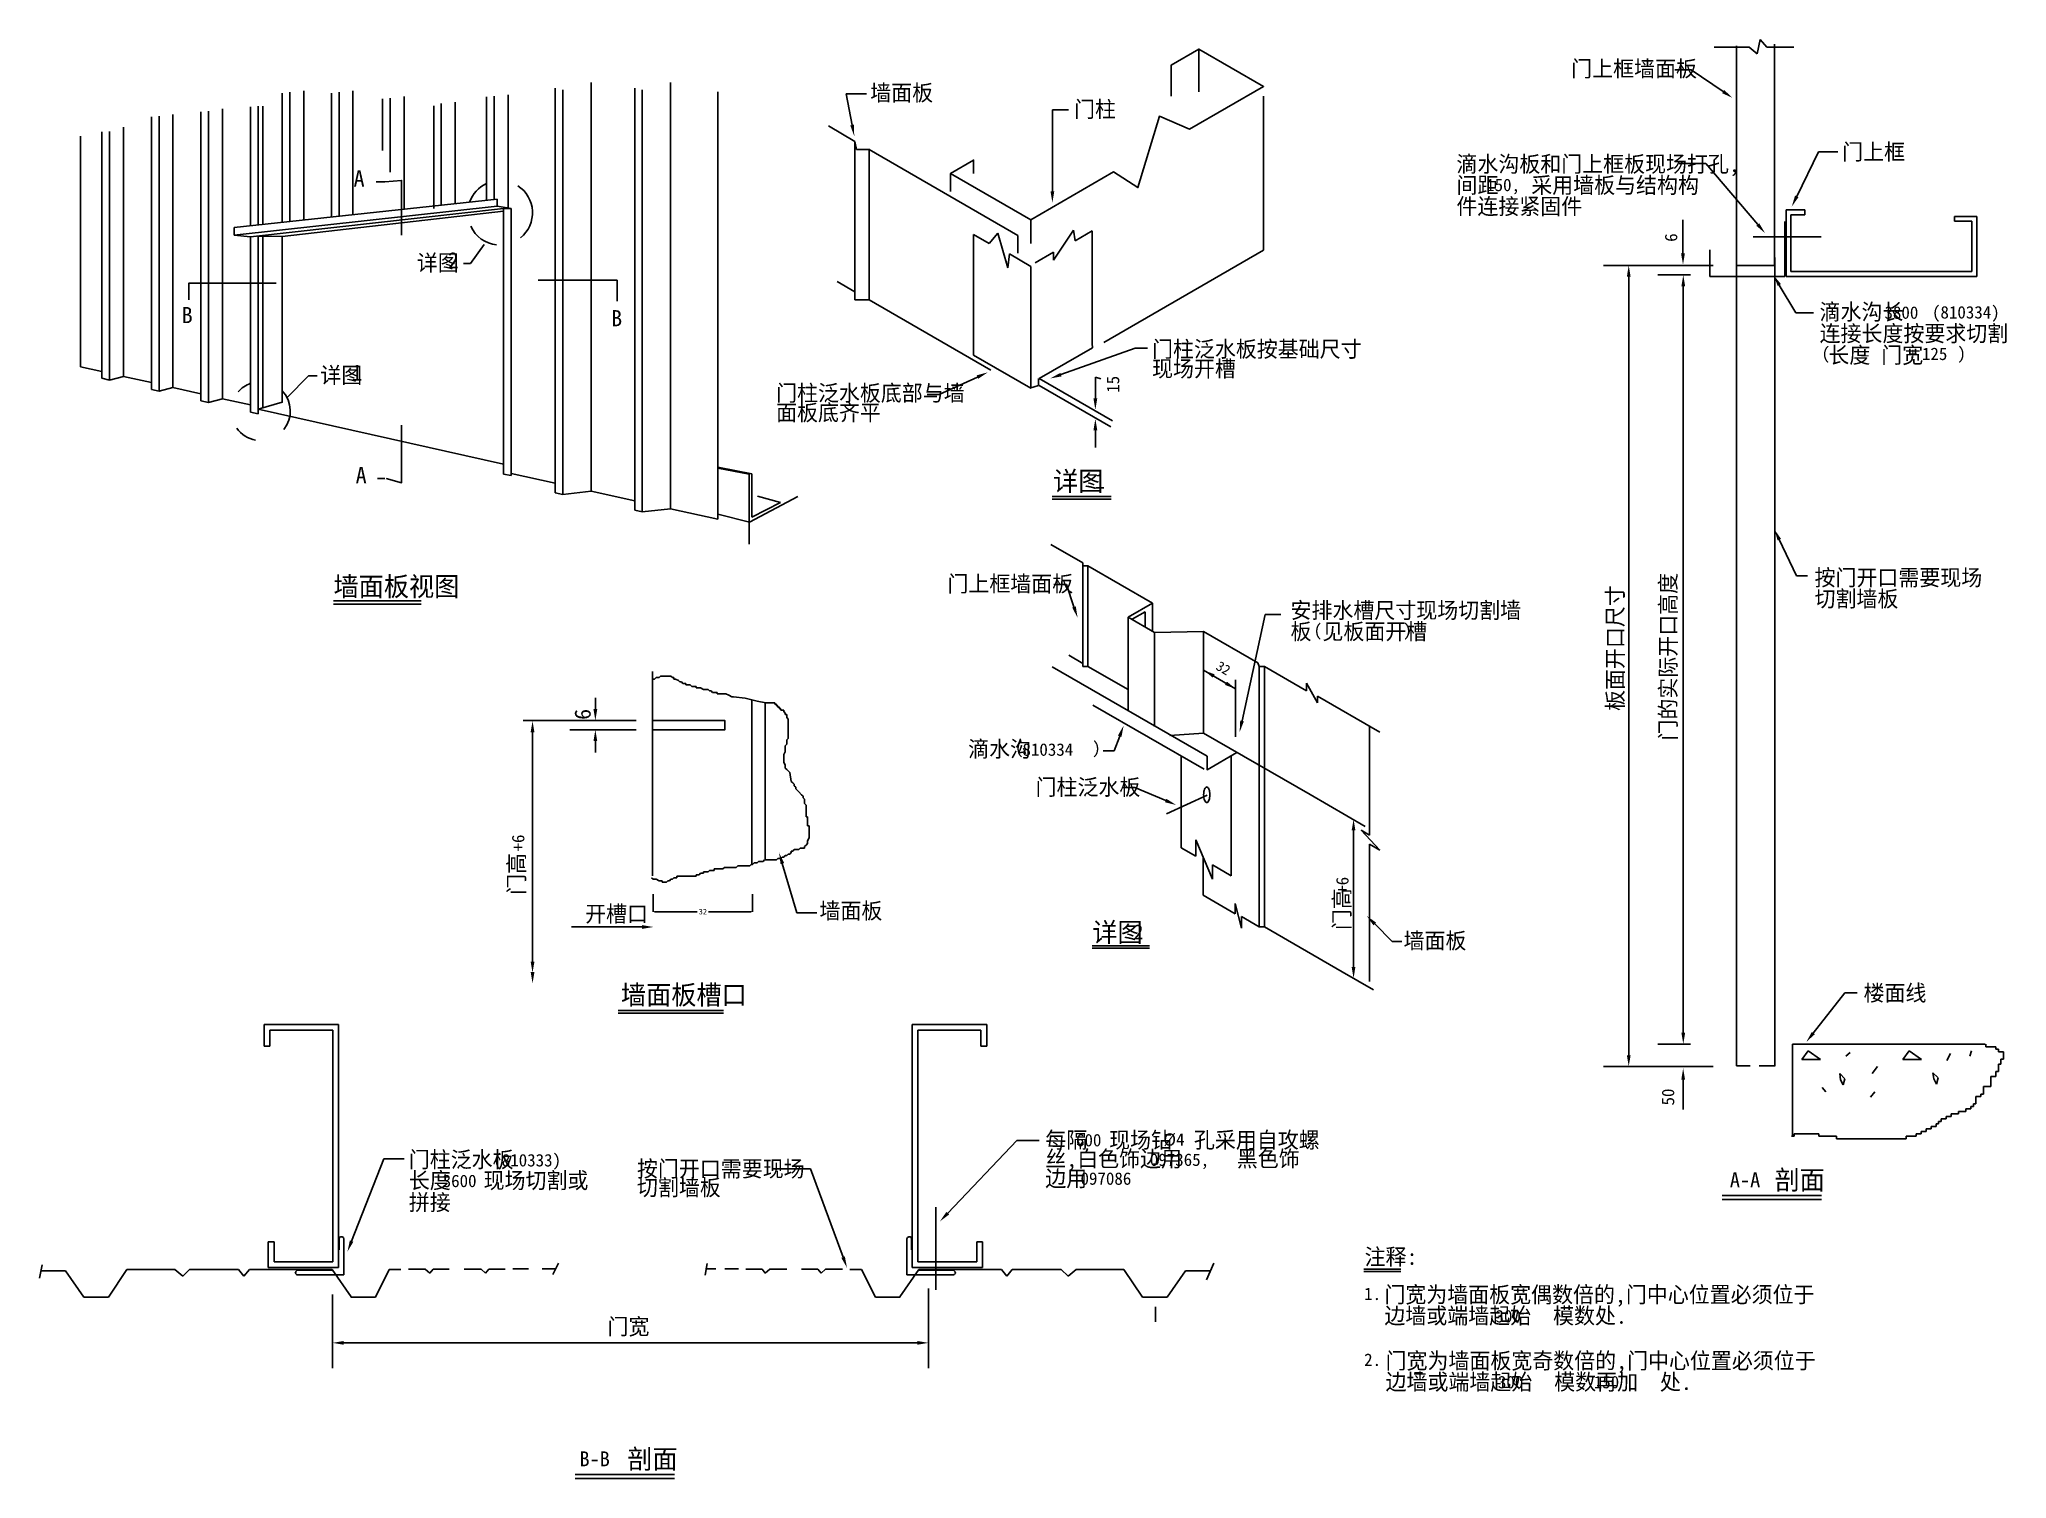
# Model space of a CAD drawing. Header units: metres. Extents: x 50 to 403, y 22 to 280.
import ezdxf

# ---------------------------------------------------------------- set-up
doc = ezdxf.new("R2010")
doc.units = ezdxf.units.M
doc.dimstyles.get("Standard").update_dxf_attribs({"dimtxt": 2.5, "dimasz": 2.5, "dimexe": 1.25, "dimexo": 0.625, "dimtad": 1, "dimcen": 2.5, "dimazin": 3, "dimtfac": 1, "dimtmove": 0, "dimatfit": 3})

# ---------------------------------------------------------------- blocks, each defined once
blk = doc.blocks.new('_CLOSEDFILLED')
at = {"color": 0, "linetype": 'BYBLOCK'}
blk.add_solid([(-1, 0.2), (0, 0), (-1, -0.2)], dxfattribs=at)
blk = doc.blocks.new('*D1')
for p, q in [((160, 127.1), (160, 123.95)), ((177.84, 127.1), (177.84, 123.95)), ((160.25, 123.95), (167.92, 123.95)), ((169.92, 123.95), (177.59, 123.95))]:
    blk.add_line(p, q)
at = {"layer": 'Defpoints'}
for p in [(160, 127.1), (177.84, 127.1), (160, 123.95)]:
    blk.add_point(p, dxfattribs=at)
at = {"xscale": 0.25, "yscale": 0.25, "rotation": 180}
blk.add_blockref('_CLOSEDFILLED', (160, 123.95), dxfattribs=at)
at = {"xscale": 0.25, "yscale": 0.25}
blk.add_blockref('_CLOSEDFILLED', (177.84, 123.95), dxfattribs=at)
at = {"insert": (168.92, 123.95), "char_height": 1, "attachment_point": 5}
blk.add_mtext('32', dxfattribs=at)

msp = doc.modelspace()

# ---------------------------------------------------------------- linework, layer by layer
for p, q in [((257.84, 278.64), (257.84, 270.97)), ((350.22, 278.95), (356.5, 278.95)), ((354.21, 267.94), (354.21, 279.24)), ((356.5, 278.95), (357.92, 277.81)), ((357.92, 277.81), (358.49, 280.38)), ((358.49, 280.38), (359.64, 278.95)), ((359.64, 278.95), (364.49, 278.95)), ((361.06, 267.94), (361.06, 279.52)), ((142.45, 199.05), (142.45, 271.65)), ((142.45, 271.65), (142.45, 208.31)), ((148.89, 199.35), (148.89, 272.66)), ((156.69, 195.95), (156.69, 271.65)), ((163.14, 196.21), (163.14, 272.66)), ((346.07, 274.92), (343.15, 274.92)), ((351.83, 271.01), (346.07, 274.92)), ((87.81, 246.98), (87.81, 268.27)), ((89.2, 247.13), (89.2, 268.41)), ((90.02, 247.22), (90.02, 268.41)), ((93.51, 247.59), (93.51, 270.73)), ((93.51, 247.59), (93.51, 268.78)), ((94.88, 247.74), (94.88, 270.88)), ((97.38, 248.01), (97.38, 271.13)), ((102.31, 248.54), (102.31, 270.74)), ((103.69, 248.69), (103.69, 270.88)), ((106.19, 248.96), (106.19, 271.13)), ((111.46, 260.46), (111.46, 269.73)), ((112.85, 256.54), (112.85, 269.86)), ((115.35, 249.95), (115.35, 270.11)), ((120.71, 268.44), (120.71, 250.04)), ((122, 250.66), (122, 268.85)), ((124.5, 250.93), (124.5, 269.1)), ((130.11, 251.54), (130.11, 270.06)), ((131.5, 251.68), (131.5, 270.2)), ((134, 250.06), (134, 270.45)), ((143.81, 198.75), (143.81, 271.31)), ((158.05, 195.65), (158.05, 271.31)), ((171.61, 194.33), (171.61, 270.97)), ((195.67, 265.01), (194.6, 270.63)), ((194.6, 270.63), (198.23, 270.63)), ((269.43, 270.19), (269.43, 242.55)), ((65.04, 219.94), (65.04, 264.64)), ((70.04, 217.58), (70.04, 266.49)), ((71.43, 217.27), (71.43, 266.63)), ((73.92, 217.94), (73.92, 266.88)), ((78.92, 215.56), (78.92, 267.38)), ((80.31, 215.24), (80.31, 267.52)), ((82.81, 215.94), (82.81, 267.94)), ((191.41, 264.84), (196.18, 262.09)), ((231.58, 253.1), (231.58, 267.73)), ((231.58, 267.73), (234.48, 267.73)), ((354.21, 239.81), (354.21, 267.94)), ((361.06, 239.81), (361.06, 267.94)), ((57.34, 221.68), (57.34, 263.01)), ((61.15, 219.61), (61.15, 263.78)), ((62.54, 219.29), (62.54, 263.88)), ((196.18, 262.09), (196.18, 233.65)), ((196.47, 260.61), (196.18, 262.09)), ((198.74, 260.61), (196.47, 260.61)), ((198.74, 260.74), (198.74, 233.65)), ((198.74, 260.61), (225.4, 245.22)), ((348.73, 258.1), (343.94, 258.1)), ((358.04, 247.16), (348.73, 258.1)), ((365.02, 252.22), (368.92, 260.22)), ((368.92, 260.22), (372.37, 260.22)), ((213.32, 256.35), (213.32, 253.1)), ((84.86, 246.66), (132.01, 251.74)), ((132.01, 250.47), (84.86, 245.25)), ((132.01, 251.74), (132.01, 250.47)), ((132.01, 251.74), (132.01, 250.47)), ((132.01, 250.47), (134.55, 250.06)), ((87.81, 244.94), (133.16, 250.06)), ((93.51, 245.05), (133.16, 249.56)), ((133.16, 202.42), (133.16, 250.06)), ((133.16, 250.06), (134.55, 250.06)), ((134.55, 202.14), (134.55, 250.06)), ((227.7, 248.04), (227.7, 243.75)), ((344.63, 241.98), (344.63, 248.02)), ((362.88, 237.87), (362.88, 247.7)), ((366.47, 249.81), (363.1, 249.81)), ((363.1, 249.81), (363.1, 237.83)), ((366.47, 248.92), (363.99, 248.92)), ((363.99, 248.92), (363.99, 238.73)), ((366.47, 248.92), (366.47, 249.81)), ((397.28, 248.64), (393.33, 248.64)), ((393.33, 247.75), (393.33, 248.64)), ((396.39, 247.75), (393.33, 247.75)), ((396.39, 238.73), (396.39, 247.75)), ((397.28, 237.83), (397.28, 248.64)), ((84.86, 246.66), (84.86, 245.25)), ((84.86, 245.25), (87.81, 244.94)), ((87.81, 213.53), (87.81, 244.94)), ((87.81, 241.18), (87.81, 244.94)), ((89.2, 213.22), (89.2, 245.1)), ((93.51, 245.05), (89.2, 245.1)), ((89.2, 241.33), (89.2, 245.1)), ((90.02, 214.28), (90.02, 245.19)), ((90.02, 241.42), (90.02, 245.19)), ((93.51, 215.23), (93.51, 245.05)), ((93.51, 241.8), (93.51, 245.05)), ((93.51, 241.8), (93.51, 245.05)), ((129.7, 243.61), (127.27, 240.2)), ((217.45, 223.72), (217.45, 245.36)), ((217.45, 245.36), (220.27, 243.74)), ((220.27, 243.74), (221.8, 245.63)), ((221.8, 245.63), (223.57, 239.43)), ((225.4, 245.22), (225.4, 242.03)), ((235.39, 246.15), (231.8, 240.77)), ((235.65, 244.25), (235.39, 246.15)), ((238.72, 246.03), (235.65, 244.25)), ((238.72, 225.84), (238.72, 246.03)), ((357.21, 244.99), (369.39, 244.99)), ((127.27, 240.2), (126.01, 240.2)), ((148.89, 202.52), (148.89, 243.11)), ((223.57, 239.43), (223.86, 241.89)), ((227.7, 239.67), (223.86, 241.89)), ((231.8, 242.2), (228.47, 240.28)), ((231.8, 240.77), (231.8, 242.2)), ((269.43, 242.55), (240.77, 226.01)), ((350.01, 239.85), (330.35, 239.85)), ((349.46, 242.66), (349.46, 237.87)), ((354.21, 241.24), (354.21, 96.31)), ((361.12, 241.24), (361.12, 96.31)), ((193, 236.97), (196.18, 235.13)), ((227.7, 231.56), (227.7, 239.67)), ((334.9, 237.83), (334.9, 172.58)), ((345.98, 238.13), (340.13, 238.13)), ((349.46, 237.87), (362.88, 237.87)), ((354.21, 239.81), (361.06, 239.81)), ((361.9, 236.32), (364.85, 231.33)), ((363.1, 237.83), (397.28, 237.83)), ((363.99, 238.73), (396.39, 238.73)), ((198.74, 233.65), (196.18, 233.65)), ((198.74, 233.65), (220.53, 221.08)), ((344.68, 236.11), (344.68, 173.73)), ((227.7, 231.56), (227.7, 217.8)), ((364.85, 231.33), (368.02, 231.33)), ((238.76, 225.06), (238.72, 225.84)), ((227.7, 217.8), (217.45, 223.72)), ((229.2, 219.54), (238.76, 225.06)), ((233.12, 220.26), (246.44, 225.01)), ((246.44, 225.01), (248.62, 225.01)), ((57.34, 221.68), (61.15, 220.82)), ((61.15, 219.61), (62.54, 219.29)), ((62.54, 219.29), (65.04, 219.94)), ((65.04, 219.94), (70.04, 218.82)), ((94.37, 216.16), (98.24, 220.03)), ((98.24, 220.03), (99.75, 220.03)), ((218.14, 219.82), (211.28, 216.68)), ((229.06, 219.54), (229.06, 218.3)), ((229.2, 219.54), (242.35, 211.95)), ((239.28, 216), (239.28, 219.78)), ((239.28, 219.78), (240.25, 219.52)), ((70.04, 217.58), (71.43, 217.27)), ((71.43, 217.27), (73.92, 217.94)), ((73.92, 217.94), (78.92, 216.81)), ((78.92, 215.56), (80.31, 215.24)), ((80.31, 215.24), (82.81, 215.94)), ((82.81, 215.94), (87.81, 214.81)), ((89.2, 214.05), (93.51, 215.29)), ((211.28, 216.68), (209.1, 216.68)), ((227.56, 217.8), (229.06, 218.3)), ((229.2, 218.3), (242.04, 210.89)), ((87.81, 213.53), (89.2, 213.22)), ((89.2, 214.05), (133.16, 204.22)), ((239.28, 210.28), (239.28, 207.2)), ((133.16, 202.42), (134.55, 202.14)), ((134.55, 202.52), (142.45, 200.78)), ((171.61, 203.65), (177.7, 202.47)), ((171.61, 203.49), (177.2, 202.39)), ((177.2, 202.39), (177.2, 189.86)), ((177.7, 202.47), (177.7, 194.67)), ((142.45, 199.05), (143.81, 198.75)), ((143.81, 198.75), (148.89, 199.35)), ((148.89, 199.35), (156.69, 197.63)), ((177.25, 193.81), (185.94, 198.4)), ((182.86, 197.32), (178.7, 198.49)), ((231.54, 198.43), (242.13, 198.43)), ((231.54, 197.94), (242.13, 197.94)), ((156.69, 195.95), (158.05, 195.65)), ((158.05, 195.65), (163.14, 196.21)), ((163.14, 196.21), (171.61, 194.33)), ((171.61, 195.21), (177.25, 193.81)), ((177.7, 194.67), (182.86, 197.32)), ((361.9, 190.67), (365, 184.17)), ((237.06, 186.49), (231.28, 189.82)), ((237.06, 185.98), (237.06, 186.49)), ((237.93, 185.98), (237.06, 185.98)), ((237.06, 185.98), (237.06, 167.94)), ((237.93, 185.98), (237.93, 167.94)), ((237.93, 185.98), (249.51, 179.3)), ((365, 184.17), (366.98, 184.17)), ((234.1, 182.64), (231.82, 182.64)), ((235.45, 178.59), (234.1, 182.64)), ((102.72, 179.7), (118.39, 179.7)), ((102.72, 179.11), (118.39, 179.11)), ((249.51, 179.3), (245.15, 176.78)), ((245.15, 176.78), (249.9, 174.04)), ((245.15, 176.78), (245.15, 159.88)), ((245.85, 176.38), (248.18, 177.72)), ((248.18, 177.72), (248.18, 175.04)), ((249.51, 179.3), (249.51, 174.27)), ((265.58, 158.16), (269.71, 177.24)), ((269.71, 177.24), (272.56, 177.24)), ((249.9, 174.04), (258.68, 174.2)), ((249.9, 174.04), (249.9, 157.14)), ((258.68, 174.2), (268.41, 168.58)), ((258.68, 174.2), (258.68, 155.96)), ((344.68, 173.73), (344.68, 164.62)), ((234.5, 169.92), (237.06, 168.45)), ((334.9, 172.58), (334.9, 163.47)), ((159.88, 167), (159.88, 130.35)), ((160.27, 165.67), (160.53, 165.94)), ((160.53, 165.94), (161.06, 165.94)), ((161.06, 165.94), (161.33, 166.21)), ((161.33, 166.21), (163.19, 166.21)), ((163.19, 166.21), (163.46, 165.94)), ((163.46, 165.94), (163.73, 165.94)), ((163.73, 165.94), (163.73, 165.67)), ((237.93, 167.94), (237.06, 167.94)), ((237.93, 167.94), (245.15, 163.77)), ((258.68, 167.24), (264.39, 163.94)), ((268.41, 168.58), (268.65, 167.9)), ((268.65, 167.9), (268.65, 121.25)), ((269.58, 167.9), (268.65, 167.9)), ((269.58, 167.9), (269.58, 121.25)), ((269.58, 167.9), (277.11, 163.55)), ((149.64, 160.27), (149.64, 162.3)), ((160, 165.67), (160.27, 165.67)), ((163.73, 165.67), (163.99, 165.67)), ((163.99, 165.67), (164.53, 165.41)), ((164.53, 165.41), (164.79, 165.14)), ((164.79, 165.14), (165.06, 165.14)), ((165.06, 165.14), (165.32, 164.88)), ((165.32, 164.88), (165.86, 164.88)), ((165.86, 164.88), (165.86, 164.61)), ((165.86, 164.61), (166.66, 164.61)), ((166.66, 164.61), (166.92, 164.34)), ((166.92, 164.34), (167.72, 164.34)), ((167.72, 164.34), (167.72, 164.08)), ((167.72, 164.08), (168.52, 164.08)), ((168.52, 164.08), (169.05, 163.81)), ((169.05, 163.81), (169.85, 163.81)), ((169.85, 163.81), (170.12, 163.55)), ((170.12, 163.55), (170.38, 163.55)), ((170.38, 163.55), (170.65, 163.28)), ((170.65, 163.28), (171.45, 163.28)), ((171.45, 163.28), (171.45, 163.01)), ((171.45, 163.01), (173.05, 163.01)), ((173.05, 163.01), (173.58, 162.75)), ((173.58, 162.75), (174.11, 162.48)), ((174.11, 162.48), (174.38, 162.48)), ((174.38, 162.48), (176.51, 162.22)), ((264.39, 155.33), (264.39, 165.51)), ((277.11, 163.55), (277.11, 164.91)), ((277.11, 164.91), (279.08, 161.41)), ((279.08, 161.41), (279.08, 162.58)), ((279.08, 162.58), (290.26, 156.13)), ((334.9, 98.22), (334.9, 163.47)), ((344.68, 102.24), (344.68, 164.62)), ((176.51, 162.22), (178.64, 161.68)), ((177.72, 161.91), (177.72, 132.42)), ((178.64, 161.68), (180.23, 161.42)), ((180.11, 161.44), (180.11, 133.22)), ((180.23, 161.42), (181.83, 161.42)), ((181.83, 161.42), (181.83, 161.15)), ((181.83, 161.15), (182.1, 161.15)), ((182.1, 161.15), (182.1, 160.89)), ((182.1, 160.89), (182.36, 160.89)), ((182.36, 160.89), (182.36, 160.62)), ((182.36, 160.62), (182.63, 160.62)), ((182.63, 160.62), (182.63, 160.35)), ((182.63, 160.35), (182.9, 160.35)), ((182.9, 160.35), (182.9, 160.09)), ((182.9, 160.09), (183.43, 160.09)), ((183.43, 160.09), (183.43, 159.82)), ((183.43, 159.82), (183.69, 159.56)), ((183.69, 159.56), (183.69, 159.29)), ((183.69, 159.29), (183.96, 159.29)), ((183.96, 159.29), (183.96, 158.76)), ((183.96, 158.76), (184.23, 158.49)), ((238.83, 160.99), (258.77, 149.48)), ((136.71, 158.25), (154.41, 158.25)), ((138.38, 156.13), (138.38, 140.12)), ((156.98, 158.25), (145.09, 158.25)), ((156.98, 156.56), (145.09, 156.56)), ((159.88, 158.25), (159.88, 156.56)), ((172.84, 158.25), (159.88, 158.25)), ((159.88, 158.25), (159.88, 156.56)), ((172.84, 158.25), (159.88, 158.25)), ((172.84, 156.56), (159.88, 156.56)), ((159.88, 156.56), (172.84, 156.56)), ((159.88, 156.56), (172.84, 156.56)), ((160, 158.25), (172.84, 158.25)), ((172.84, 158.25), (172.84, 156.56)), ((172.84, 156.56), (172.84, 158.25)), ((172.84, 156.56), (172.84, 158.25)), ((184.23, 158.49), (184.23, 155.03)), ((243.64, 155.43), (242.64, 152.77)), ((258.68, 155.96), (252.62, 155.57)), ((258.68, 155.96), (277.77, 144.94)), ((288.4, 157.2), (288.4, 137.68)), ((149.64, 154.54), (149.64, 152.52)), ((183.69, 152.64), (183.43, 152.11)), ((183.43, 152.11), (183.43, 150.78)), ((183.96, 153.97), (183.69, 153.7)), ((183.69, 153.7), (183.69, 152.64)), ((184.23, 155.03), (183.96, 154.77)), ((183.96, 154.77), (183.96, 153.97)), ((242.64, 152.77), (240.65, 152.77)), ((254.67, 151.84), (254.67, 138.09)), ((263.62, 151.9), (263.62, 133.09)), ((183.43, 150.78), (183.69, 150.25)), ((183.69, 150.25), (183.69, 149.71)), ((183.69, 149.71), (183.96, 149.45)), ((183.96, 149.45), (184.49, 148.92)), ((184.49, 148.92), (184.76, 147.32)), ((184.76, 147.32), (185.03, 147.05)), ((185.03, 147.05), (185.29, 146.79)), ((185.29, 146.79), (185.29, 146.52)), ((185.29, 146.52), (185.56, 146.26)), ((185.56, 146.26), (185.56, 145.99)), ((185.56, 145.99), (186.09, 145.46)), ((186.09, 145.46), (186.62, 144.93)), ((186.62, 144.93), (186.89, 144.66)), ((186.89, 144.66), (186.89, 144.39)), ((246.35, 146.22), (244.07, 146.22)), ((251.89, 143.88), (246.35, 146.22)), ((259.33, 144.84), (252.06, 141.49)), ((277.77, 144.94), (287.65, 139.23)), ((186.89, 144.39), (187.16, 144.13)), ((187.16, 144.13), (187.16, 143.33)), ((187.16, 143.33), (187.42, 143.06)), ((187.42, 143.06), (187.42, 140.93)), ((138.38, 140.12), (138.38, 131.02)), ((187.42, 140.93), (187.69, 140.93)), ((187.69, 140.93), (187.69, 139.34)), ((187.69, 139.34), (187.95, 139.34)), ((187.95, 139.34), (187.95, 137.21)), ((254.67, 138.09), (254.67, 135.4)), ((285.57, 138.51), (285.57, 130.83)), ((288.4, 137.68), (286.91, 138.55)), ((286.91, 138.55), (290.26, 134.98)), ((184.23, 134.28), (183.96, 134.02)), ((184.49, 134.28), (184.23, 134.28)), ((184.76, 134.55), (184.49, 134.28)), ((185.03, 134.82), (184.76, 134.82)), ((184.76, 134.82), (184.76, 134.55)), ((185.29, 135.08), (185.03, 134.82)), ((186.09, 135.08), (185.29, 135.08)), ((186.36, 135.35), (186.09, 135.08)), ((187.16, 135.35), (186.36, 135.35)), ((187.42, 135.88), (187.16, 135.61)), ((187.16, 135.61), (187.16, 135.35)), ((187.69, 136.15), (187.42, 135.88)), ((187.95, 137.21), (187.69, 136.68)), ((187.69, 136.68), (187.69, 136.15)), ((254.67, 135.4), (257.28, 133.9)), ((257.28, 133.9), (257.28, 136.84)), ((257.28, 136.84), (260.26, 129.81)), ((290.26, 134.98), (288.4, 136.06)), ((288.4, 136.06), (288.4, 111.45)), ((138.38, 115.01), (138.38, 131.02)), ((168.25, 130.56), (167.72, 130.56)), ((167.72, 130.56), (167.72, 130.29)), ((168.52, 130.83), (168.25, 130.56)), ((169.05, 130.83), (168.52, 130.83)), ((169.85, 131.09), (169.05, 131.09)), ((169.05, 131.09), (169.05, 130.83)), ((170.12, 131.36), (169.85, 131.09)), ((170.92, 131.36), (170.12, 131.36)), ((172.51, 131.62), (170.92, 131.62)), ((170.92, 131.62), (170.92, 131.36)), ((172.78, 131.89), (172.51, 131.62)), ((174.91, 131.89), (172.78, 131.89)), ((175.18, 132.16), (174.91, 131.89)), ((177.31, 132.16), (175.18, 132.16)), ((177.57, 132.42), (177.31, 132.16)), ((177.84, 132.42), (177.57, 132.42)), ((178.1, 132.69), (177.84, 132.42)), ((178.64, 132.69), (178.1, 132.69)), ((178.9, 132.95), (178.64, 132.69)), ((179.7, 132.95), (178.9, 132.95)), ((179.97, 133.22), (179.7, 132.95)), ((182.1, 133.22), (179.97, 133.22)), ((182.36, 133.49), (182.1, 133.22)), ((182.9, 133.49), (182.36, 133.49)), ((183.16, 133.75), (182.9, 133.49)), ((183.43, 133.75), (183.16, 133.75)), ((183.16, 132.58), (185.79, 123.72)), ((183.69, 134.02), (183.43, 133.75)), ((183.96, 134.02), (183.69, 134.02)), ((258.59, 133.77), (258.59, 126.89)), ((263.62, 130.4), (260.26, 132.33)), ((260.26, 132.33), (260.26, 129.81)), ((263.62, 133.09), (263.62, 130.4)), ((285.57, 130.83), (285.57, 121.72)), ((160, 129.76), (159.73, 130.03)), ((160.53, 129.76), (160, 129.76)), ((161.06, 129.5), (160.53, 129.76)), ((161.6, 129.5), (161.06, 129.5)), ((161.6, 129.23), (161.6, 129.5)), ((162.4, 129.23), (161.6, 129.23)), ((162.66, 129.5), (162.4, 129.23)), ((162.93, 129.5), (162.66, 129.5)), ((163.19, 129.76), (162.93, 129.5)), ((163.46, 129.76), (163.19, 129.76)), ((163.73, 130.03), (163.46, 129.76)), ((164.26, 130.03), (163.73, 130.03)), ((167.72, 130.29), (164.26, 130.29)), ((164.26, 130.29), (164.26, 130.03)), ((185.79, 123.72), (189.34, 123.72)), ((258.59, 126.89), (264.36, 123.56)), ((264.36, 123.56), (264.36, 125.39)), ((264.36, 125.39), (265.48, 121.02)), ((158.01, 121.21), (145.37, 121.21)), ((265.48, 121.02), (265.48, 123.08)), ((265.48, 123.08), (268.65, 121.25)), ((268.65, 121.25), (269.58, 121.25)), ((269.58, 121.25), (283.55, 113.18)), ((285.57, 114.03), (285.57, 121.72)), ((289.37, 121.75), (292.5, 118.62)), ((238.69, 117.84), (248.96, 117.84)), ((238.69, 117.39), (248.96, 117.39)), ((292.5, 118.62), (294.21, 118.62)), ((283.55, 113.18), (289.14, 109.96)), ((367.99, 102.18), (373.67, 109.4)), ((373.67, 109.4), (375.88, 109.4)), ((153.72, 106.26), (172.63, 106.26)), ((90.25, 99.84), (90.25, 103.72)), ((90.25, 103.72), (103.62, 103.72)), ((91.28, 99.84), (91.28, 102.68)), ((91.28, 102.68), (102.58, 102.68)), ((102.58, 102.68), (102.58, 61.17)), ((103.62, 103.72), (103.62, 60.14)), ((153.72, 105.73), (172.63, 105.73)), ((206.44, 103.72), (206.44, 60.14)), ((219.81, 103.72), (206.44, 103.72)), ((207.47, 102.68), (207.47, 61.17)), ((218.77, 102.68), (207.47, 102.68)), ((218.77, 99.84), (218.77, 102.68)), ((219.81, 99.84), (219.81, 103.72)), ((90.25, 99.84), (91.28, 99.84)), ((219.81, 99.84), (218.77, 99.84)), ((345.98, 100.22), (340.13, 100.22)), ((364.24, 100.22), (398.82, 100.22)), ((364.24, 100.22), (364.24, 83.67)), ((367.06, 99.01), (365.95, 97.44)), ((369.26, 97.44), (367.06, 99.01)), ((385.17, 99.01), (384.07, 97.44)), ((387.38, 97.44), (385.17, 99.01)), ((396.36, 99.01), (396.04, 98.07)), ((398.93, 99.73), (398.93, 100.18)), ((400.72, 99.73), (398.93, 99.73)), ((400.72, 99.29), (400.72, 99.73)), ((401.17, 99.29), (400.72, 99.29)), ((401.17, 98.84), (401.17, 99.29)), ((402.06, 98.84), (401.17, 98.84)), ((402.06, 97.5), (402.06, 98.84)), ((350.01, 96.2), (330.35, 96.2)), ((354.21, 96.31), (356.69, 96.31)), ((361.17, 96.31), (358.26, 96.31)), ((365.95, 97.44), (369.26, 97.44)), ((374.62, 98.7), (373.83, 98.07)), ((379.5, 96.18), (378.56, 94.92)), ((384.07, 97.44), (387.38, 97.44)), ((392.58, 98.54), (391.95, 97.28)), ((400.72, 94.38), (400.72, 95.27)), ((400.72, 95.27), (401.17, 95.27)), ((401.17, 95.27), (401.17, 96.61)), ((401.17, 96.61), (401.61, 96.61)), ((401.61, 96.61), (401.61, 97.5)), ((401.61, 97.5), (402.06, 97.5)), ((344.66, 93.84), (344.66, 88.47)), ((369.58, 92.41), (370.21, 91.62)), ((372.73, 94.92), (373.67, 93.98)), ((372.88, 93.82), (372.73, 94.92)), ((373.36, 92.88), (372.88, 93.82)), ((373.67, 93.98), (373.36, 92.88)), ((389.42, 95.08), (390.37, 94.14)), ((389.58, 93.98), (389.42, 95.08)), ((390.06, 93.04), (389.58, 93.98)), ((390.37, 94.14), (390.06, 93.04)), ((398.49, 91.25), (398.49, 92.59)), ((398.49, 92.59), (399.83, 92.59)), ((399.83, 92.59), (399.83, 94.38)), ((399.83, 94.38), (400.72, 94.38)), ((379.03, 91.62), (378.24, 90.68)), ((395.36, 88.13), (395.36, 88.58)), ((395.36, 88.58), (396.25, 88.58)), ((396.25, 88.58), (396.25, 89.02)), ((396.25, 89.02), (396.7, 89.02)), ((396.7, 89.02), (396.7, 89.47)), ((396.7, 89.47), (397.15, 89.47)), ((397.15, 89.47), (397.15, 90.81)), ((397.15, 90.81), (398.04, 90.81)), ((398.04, 90.81), (398.04, 91.25)), ((398.04, 91.25), (398.49, 91.25)), ((388.21, 84.56), (388.21, 85.01)), ((388.21, 85.01), (389.11, 85.01)), ((389.11, 85.01), (389.11, 85.45)), ((389.11, 85.45), (390, 85.45)), ((390, 85.45), (390, 85.9)), ((390, 85.9), (390.45, 85.9)), ((390.45, 85.9), (390.45, 86.35)), ((390.45, 86.35), (390.89, 86.35)), ((390.89, 86.35), (390.89, 86.79)), ((390.89, 86.79), (391.79, 86.79)), ((391.79, 86.79), (391.79, 87.24)), ((391.79, 87.24), (392.68, 87.24)), ((392.68, 87.24), (392.68, 87.68)), ((392.68, 87.68), (394.02, 87.68)), ((394.02, 87.68), (394.02, 88.13)), ((394.02, 88.13), (395.36, 88.13)), ((212.82, 69.9), (225.21, 82.91)), ((225.21, 82.91), (229.19, 82.91)), ((364.1, 83.67), (364.54, 83.67)), ((364.54, 83.67), (364.54, 84.11)), ((364.54, 84.11), (369.01, 84.11)), ((369.01, 84.11), (369.01, 83.67)), ((369.01, 83.67), (372.13, 83.67)), ((372.13, 83.67), (372.13, 83.22)), ((372.13, 83.22), (384.64, 83.22)), ((384.64, 83.22), (384.64, 83.67)), ((384.64, 83.67), (386.43, 83.67)), ((386.43, 83.67), (386.43, 84.11)), ((386.43, 84.11), (387.32, 84.11)), ((387.32, 84.11), (387.32, 84.56)), ((387.32, 84.56), (388.21, 84.56)), ((105.94, 64.88), (111.73, 79.65)), ((111.73, 79.65), (115.35, 79.65)), ((188.23, 77.84), (181.34, 77.84)), ((194.05, 62), (188.23, 77.84)), ((210.7, 56.12), (210.7, 70.96)), ((351.68, 73.05), (369.46, 73.05)), ((351.68, 72.33), (369.46, 72.33)), ((91, 60.14), (91, 64.76)), ((91, 64.76), (92.03, 64.76)), ((92.03, 61.17), (92.03, 64.76)), ((103.72, 65.36), (103.77, 65.53)), ((103.72, 63.29), (103.72, 65.36)), ((103.77, 65.53), (103.85, 65.61)), ((103.85, 65.61), (104, 65.65)), ((104, 65.65), (104.08, 65.65)), ((104.08, 65.65), (104.23, 65.65)), ((104.23, 65.65), (104.34, 65.61)), ((104.34, 65.61), (104.46, 65.53)), ((104.46, 65.53), (104.49, 65.38)), ((104.49, 65.38), (104.57, 65.36)), ((104.57, 58.83), (104.57, 65.36)), ((205.56, 65.38), (205.49, 65.36)), ((205.49, 58.83), (205.49, 65.36)), ((205.6, 65.53), (205.56, 65.38)), ((205.71, 65.61), (205.6, 65.53)), ((205.83, 65.65), (205.71, 65.61)), ((205.98, 65.65), (205.83, 65.65)), ((206.06, 65.65), (205.98, 65.65)), ((206.21, 65.61), (206.06, 65.65)), ((206.28, 65.53), (206.21, 65.61)), ((206.33, 65.36), (206.28, 65.53)), ((206.33, 63.29), (206.33, 65.36)), ((218.02, 61.17), (218.02, 64.76)), ((219.06, 64.76), (218.02, 64.76)), ((219.06, 60.14), (219.06, 64.76)), ((50.44, 60.6), (49.96, 58.21)), ((103.62, 60.14), (91, 60.14)), ((102.58, 61.17), (92.03, 61.17)), ((143.06, 60.93), (142.03, 58.89)), ((169.67, 60.84), (169.32, 58.8)), ((206.44, 60.14), (219.06, 60.14)), ((207.47, 61.17), (218.02, 61.17)), ((260.51, 60.94), (259.19, 57.92)), ((50.21, 59.53), (54.62, 59.53)), ((54.62, 59.53), (57.93, 54.85)), ((62.34, 54.85), (65.65, 59.81)), ((65.65, 59.81), (74.19, 59.81)), ((74.19, 59.81), (74.22, 59.81)), ((74.22, 59.81), (75.68, 58.6)), ((75.68, 58.6), (76.9, 59.81)), ((76.9, 59.81), (85.67, 59.81)), ((85.67, 59.81), (86.64, 58.6)), ((86.64, 58.6), (87.62, 59.81)), ((87.62, 59.81), (89.35, 59.81)), ((89.35, 59.81), (97.57, 59.81)), ((95.93, 59.3), (95.85, 59.15)), ((95.85, 59.15), (95.93, 59.03)), ((95.97, 59.45), (95.93, 59.38)), ((95.93, 59.38), (95.93, 59.3)), ((95.93, 59.03), (95.97, 59.03)), ((96.08, 59.57), (95.97, 59.45)), ((95.97, 59.03), (96.01, 58.96)), ((96.01, 58.96), (96.08, 58.88)), ((96.2, 59.68), (96.08, 59.57)), ((96.08, 58.88), (96.2, 58.83)), ((96.2, 59.68), (102.53, 59.68)), ((96.2, 58.83), (104.57, 58.83)), ((97.08, 59.81), (99.5, 59.81)), ((99.5, 59.81), (102.44, 59.81)), ((102.44, 59.81), (105.85, 54.88)), ((110.2, 54.85), (112.68, 59.81)), ((112.68, 59.81), (114.79, 59.81)), ((116.12, 59.83), (119.14, 59.83)), ((119.14, 59.83), (119.96, 59.13)), ((119.96, 59.13), (120.54, 59.83)), ((120.54, 59.83), (123.44, 59.83)), ((126.12, 59.83), (129.14, 59.83)), ((129.14, 59.83), (129.96, 59.13)), ((129.96, 59.13), (130.54, 59.83)), ((130.54, 59.83), (133.45, 59.83)), ((134.86, 59.88), (137.63, 59.88)), ((140.08, 59.88), (142.62, 59.88)), ((171.23, 59.88), (169.37, 59.88)), ((175.32, 59.88), (172.85, 59.88)), ((179.52, 59.83), (176.61, 59.83)), ((180.1, 59.13), (179.52, 59.83)), ((180.91, 59.83), (180.1, 59.13)), ((183.94, 59.83), (180.91, 59.83)), ((189.52, 59.83), (186.61, 59.83)), ((190.1, 59.13), (189.52, 59.83)), ((190.91, 59.83), (190.1, 59.13)), ((193.94, 59.83), (190.91, 59.83)), ((197.38, 59.81), (195.27, 59.81)), ((199.86, 54.85), (197.38, 59.81)), ((207.61, 59.81), (204.2, 54.88)), ((213.86, 58.83), (205.49, 58.83)), ((213.86, 59.68), (207.52, 59.68)), ((210.56, 59.81), (207.61, 59.81)), ((212.97, 59.81), (210.56, 59.81)), ((220.71, 59.81), (212.49, 59.81)), ((213.86, 59.68), (213.97, 59.57)), ((213.97, 58.88), (213.86, 58.83)), ((213.97, 59.57), (214.09, 59.45)), ((214.05, 58.96), (213.97, 58.88)), ((214.09, 59.03), (214.05, 58.96)), ((214.09, 59.45), (214.13, 59.38)), ((214.13, 59.03), (214.09, 59.03)), ((214.13, 59.38), (214.13, 59.3)), ((214.13, 59.3), (214.2, 59.15)), ((214.2, 59.15), (214.13, 59.03)), ((222.44, 59.81), (220.71, 59.81)), ((223.41, 58.6), (222.44, 59.81)), ((224.39, 59.81), (223.41, 58.6)), ((233.16, 59.81), (224.39, 59.81)), ((234.38, 58.6), (233.16, 59.81)), ((235.84, 59.81), (234.38, 58.6)), ((235.86, 59.81), (235.84, 59.81)), ((244.41, 59.81), (235.86, 59.81)), ((247.72, 54.85), (244.41, 59.81)), ((255.43, 59.53), (252.13, 54.85)), ((259.84, 59.53), (255.43, 59.53)), ((287.43, 59.85), (294.02, 59.85)), ((287.43, 59.4), (294.02, 59.4)), ((57.93, 54.85), (62.34, 54.85)), ((102.5, 55.3), (102.5, 42.08)), ((105.79, 54.85), (110.2, 54.85)), ((204.27, 54.85), (199.86, 54.85)), ((209.38, 56.36), (209.38, 42.08)), ((209.38, 50.43), (209.38, 55.39)), ((252.13, 54.85), (247.72, 54.85)), ((250.04, 50.43), (250.04, 53.09)), ((102.5, 51.75), (102.5, 42.08)), ((209.38, 51.32), (209.38, 42.08)), ((104.52, 46.63), (207.36, 46.63)), ((296.48, 41.23), (297.93, 41.23)), ((146.02, 23.01), (163.81, 23.01)), ((146.02, 22.28), (163.81, 22.28))]:
    msp.add_line(p, q)
for points in [[(217.45, 256.35), (217.45, 258.73), (213.32, 256.35), (227.7, 248.04), (242.53, 256.61), (246.92, 253.79), (250.77, 266.58), (256.15, 264.28), (269.43, 271.95), (257.84, 278.64), (252.88, 275.77), (252.88, 270.18)], [(110.36, 254.83), (111.87, 254.83)], [(111.87, 254.83), (114.9, 255.08), (114.9, 245.25)], [(76.78, 233.65), (76.78, 234.66), (76.78, 236.67), (92.43, 236.67)], [(153.53, 233.4), (153.53, 234.66), (153.53, 237.18), (139.39, 237.18)], [(112.12, 201.63), (114.9, 200.87), (114.9, 211.21)], [(110.61, 201.63), (111.87, 201.63)], [(231.52, 167.87), (259.31, 151.83), (259.31, 149.41), (264.67, 152.51)]]:
    msp.add_lwpolyline(points)
msp.add_lwpolyline([(159.88, 158.25), (159.88, 156.56), (172.84, 156.56), (172.84, 158.25)], close=True)
msp.add_lwpolyline([(159.88, 158.25), (159.88, 156.56), (172.84, 156.56), (172.84, 158.25)], close=True)
msp.add_lwpolyline([(258.69, 144.92, 0.04), (258.74, 144.36, 0.05), (258.86, 143.94, 0.1), (259.07, 143.61, 0.2), (259.25, 143.54, 0.2), (259.43, 143.61, 0.1), (259.65, 143.94, 0.05), (259.77, 144.36, 0.04), (259.81, 144.92, 0.04), (259.77, 145.49, 0.05), (259.65, 145.9, 0.1), (259.43, 146.23, 0.2), (259.25, 146.31, 0.2), (259.07, 146.23, 0.1), (258.86, 145.9, 0.05), (258.74, 145.49, 0.04)], format="xyb", close=True)
for centre, radius, start, end in [((132.57, 249.28), 5.8, 115.13, 160.57), ((132.57, 249.28), 5.8, 309.36, 56.68), ((132.57, 249.28), 5.8, 204.7, 263.71), ((89.66, 213.73), 5.3, 110.42, 139.58), ((89.66, 213.73), 5.3, 321.26, 43.39), ((89.66, 213.73), 5.3, 215.77, 259.8)]:
    msp.add_arc(centre, radius, start, end)
for points in [[(352.02, 271.29), (351.64, 270.73), (353.51, 269.88)], [(196, 265.08), (195.34, 264.95), (196.05, 263.03)], [(231.91, 253.1), (231.24, 253.1), (231.58, 251.08)], [(365.33, 252.07), (364.72, 252.37), (364.14, 250.4)], [(358.3, 247.38), (357.79, 246.94), (359.35, 245.62)], [(129.68, 243.62), (129.73, 243.59), (129.8, 243.73)], [(334.57, 237.83), (335.24, 237.83), (334.9, 239.85)], [(344.97, 241.98), (344.29, 241.98), (344.63, 239.96)], [(344.35, 236.11), (345.02, 236.11), (344.68, 238.13)], [(361.61, 236.15), (362.19, 236.5), (360.88, 238.07)], [(218, 220.13), (218.28, 219.51), (219.98, 220.66)], [(233.23, 219.94), (233.01, 220.57), (231.21, 219.58)], [(94.58, 216.34), (94.55, 216.38), (94.45, 216.25)], [(239.62, 216), (238.94, 216), (239.28, 213.97)], [(238.94, 210.28), (239.62, 210.28), (239.28, 212.3)], [(361.59, 190.53), (362.2, 190.82), (361.02, 192.5)], [(235.77, 178.7), (235.13, 178.48), (236.09, 176.67)], [(260.68, 166.5), (260.34, 165.91), (258.76, 167.22)], [(262.87, 165.2), (262.53, 164.61), (264.45, 163.89)], [(149.3, 160.27), (149.98, 160.27), (149.64, 158.25)], [(138.04, 156.13), (138.72, 156.13), (138.38, 158.16)], [(149.3, 154.54), (149.98, 154.54), (149.64, 156.56)], [(243.33, 155.54), (243.96, 155.31), (244.35, 157.32)], [(265.91, 158.09), (265.25, 158.23), (265.15, 156.18)], [(252.02, 144.19), (251.76, 143.57), (253.75, 143.09)], [(285.23, 138.51), (285.9, 138.51), (285.57, 140.54)], [(182.84, 132.48), (183.49, 132.67), (182.59, 134.52)], [(158.01, 121.54), (158.01, 120.87), (160.04, 121.21)], [(289.13, 121.51), (289.61, 121.99), (287.94, 123.18)], [(138.04, 115.01), (138.72, 115.01), (138.38, 112.99)], [(138.04, 113.13), (138.72, 113.13), (138.38, 111.11)], [(285.23, 114.03), (285.9, 114.03), (285.57, 112.01)], [(368.26, 101.97), (367.73, 102.39), (366.74, 100.59)], [(344.35, 102.24), (345.02, 102.24), (344.68, 100.22)], [(334.57, 98.22), (335.24, 98.22), (334.9, 96.2)], [(344.33, 93.84), (345, 93.84), (344.66, 95.86)], [(213.07, 69.66), (212.58, 70.13), (211.43, 68.43)], [(106.26, 64.76), (105.63, 65), (105.2, 63)], [(194.37, 62.12), (193.74, 61.88), (194.75, 60.1)], [(104.52, 46.97), (104.52, 46.3), (102.5, 46.63)], [(207.36, 46.97), (207.36, 46.3), (209.38, 46.63)]]:
    msp.add_solid(points)

# ---------------------------------------------------------------- texts
for s, height, p in [('门上框墙面板', 2.89, (324.59, 273.68)), ('墙面板', 2.89, (198.92, 269.36)), ('门柱', 2.89, (235.46, 266.41)), ('门上框', 2.89, (373.17, 258.77)), ('滴水沟板和门上框板现场打孔,', 2.89, (304.02, 256.58)), ('A', 2.89, (106.3, 253.99)), ('间距   采用墙板与结构构', 2.89, (304.02, 252.79)), ('150,', 2.23, (309.34, 253.16)), ('件连接紧固件', 2.89, (304.02, 248.99)), ('详图', 2.89, (117.63, 238.87)), ('2', 2.89, (123.2, 239.32)), ('滴水沟长      ', 2.89, (369.12, 230.07)), ('(810334) ', 2.23, (389.27, 230.32)), ('B', 2.89, (75.49, 229.49)), ('B', 2.89, (152.48, 228.93)), ('连接长度按要求切割', 2.89, (369.12, 226.19)), ('3800', 2.23, (380.75, 230.27)), ('门柱泛水板按基础尺寸', 2.89, (249.44, 223.4)), ('现场开槽', 2.89, (249.44, 219.88)), ('(', 2.23, (369.47, 222.96)), ('长度 门宽 ', 2.89, (370.69, 222.32)), ('=', 2.23, (376.5, 222.87)), ('+', 2.23, (385.08, 222.87)), ('125', 2.23, (387.47, 222.87)), (')', 2.23, (393.83, 222.96)), ('详图', 2.89, (100.33, 218.72)), ('1', 2.89, (105.9, 219.18)), ('门柱泛水板底部与墙', 2.89, (182.04, 215.52)), ('面板底齐平', 2.89, (182.04, 212.01)), ('A', 2.89, (106.67, 200.79)), ('详图', 3.47, (231.71, 199.43)), ('1', 2.67, (239.18, 199.81)), ('墙面板视图', 3.47, (102.7, 180.54)), ('门上框墙面板', 2.89, (212.76, 181.32)), ('按门开口需要现场', 2.89, (368.22, 182.42)), ('安排水槽尺寸现场切割墙', 2.89, (274.27, 176.56)), ('切割墙板', 2.89, (368.22, 178.62)), ('板 见板面开槽', 2.89, (274.27, 172.76)), ('(', 2.23, (278.41, 173.31)), (')', 2.23, (294.48, 173.31)), ('滴水沟', 2.89, (216.48, 151.69)), ('(', 2.23, (224.87, 152.22)), ('810334', 2.23, (226.21, 151.91)), (')', 2.23, (238.72, 152.22)), ('门柱泛水板', 2.89, (228.56, 144.85)), ('开槽口', 2.89, (147.8, 122.11)), ('墙面板', 2.89, (189.82, 122.67)), ('详图', 3.47, (238.73, 118.52)), ('2', 2.67, (246.08, 118.99)), ('墙面板', 2.89, (294.53, 117.31)), ('墙面板槽口', 3.47, (154.23, 107.31)), ('楼面线', 2.89, (377, 107.94)), ('每隔  现场钻  孔采用自攻螺', 2.89, (230.3, 81.58)), ('门柱泛水板      ', 2.89, (116.19, 78.07)), ('丝,白色饰边用     黑色饰', 2.89, (230.3, 78.21)), ('600', 2.23, (235.81, 81.87)), ('%%c4', 2.23, (251.49, 81.98)), ('长度   现场切割或', 2.89, (116.19, 74.32)), ('(810333)', 2.23, (131.35, 78.27)), ('按门开口需要现场', 2.89, (157.1, 76.41)), ('边用', 2.89, (230.3, 74.66)), ('097365,', 2.23, (249.05, 78.36)), ('剖面', 3.47, (361.03, 74.11)), ('3600', 2.23, (122.27, 74.56)), ('切割墙板', 2.89, (157.1, 73.04)), ('097086', 2.23, (236.62, 74.98)), ('A-A', 2.67, (353.03, 74.54)), ('拼接', 2.89, (116.19, 70.39)), ('注释:', 2.89, (287.55, 60.63)), ('1.', 2.23, (287.47, 54.31)), ('门宽为墙面板宽偶数倍的,门中心位置必须位于', 2.89, (291.1, 53.85)), ('边墙或端墙起始  模数处.', 2.89, (291.1, 50.06)), ('门宽', 2.89, (151.82, 48.12)), ('300', 2.23, (311.01, 50.3)), ('2.', 2.23, (287.47, 42.49)), ('门宽为墙面板宽奇数倍的,门中心位置必须位于', 2.89, (291.31, 41.99)), ('边墙或端墙起始  模数再加  处.', 2.89, (291.31, 38.19)), ('300', 2.23, (311.45, 38.48)), ('150', 2.23, (328.64, 38.48)), ('B-B', 2.67, (146.79, 24.5)), ('剖面', 3.47, (155.37, 24.07))]:
    msp.add_text(s, height=height).set_placement(p)
for s, height, rotation, p in [('6', 2.23, 90, (343.6, 244.07)), ('15', 2.23, 90, (243.56, 217)), ('门的实际开口高度', 2.89, 90, (343.4, 154.64)), ('板面开口尺寸', 2.89, 90, (333.9, 159.94)), ('32', 1.78, 330, (260.74, 167.47)), ('6', 2.89, 90, (148.8, 158.35)), ('+6', 2.23, 90, (136.91, 134.75)), ('门高', 2.89, 90, (136.95, 126.97)), ('门高', 2.89, 90, (284.91, 120.65)), ('+6', 2.23, 90, (284.67, 127.16)), ('50', 2.23, 90, (343.06, 89.2))]:
    msp.add_text(s, height=height, rotation=rotation).set_placement(p)

# ---------------------------------------------------------------- dimensions: what is measured, and where the dimension line sits
dim = msp.add_linear_dim(base=(160, 123.95), p1=(160, 127.1), p2=(177.84, 127.1), text='32', dimstyle='Standard')
dim.commit()
dim.dimension.update_dxf_attribs({"geometry": '*D1', "text_midpoint": (168.92, 123.95)})

doc.saveas('drawing.dxf')
